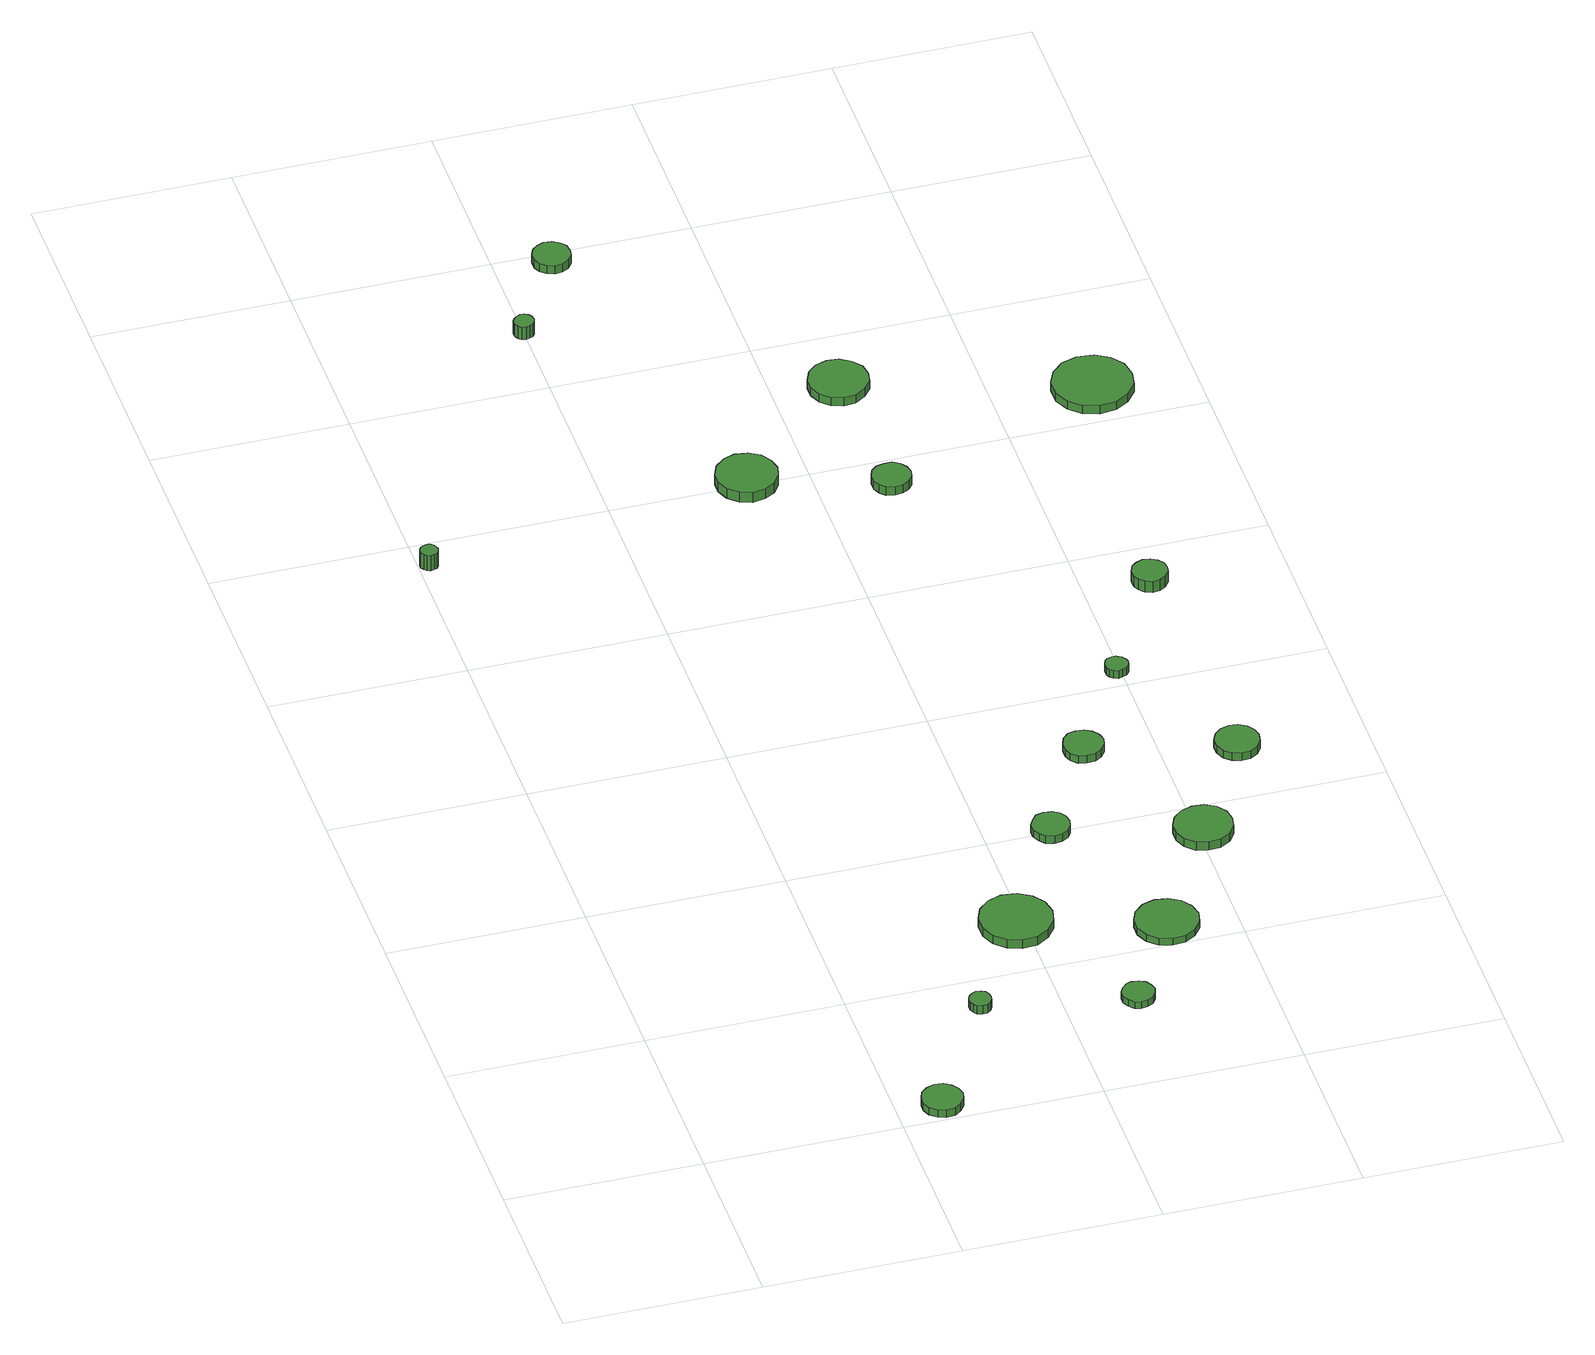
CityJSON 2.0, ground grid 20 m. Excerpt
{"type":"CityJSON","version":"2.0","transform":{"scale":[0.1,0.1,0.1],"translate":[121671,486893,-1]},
"CityObjects":{
"tree1":{"type":"SolitaryVegetationObject","attributes":{"function":"something"},"geometry":[{"type":"MultiSurface","lod":"1","boundaries":[[[0,1,2,3,4,5,6,7,8,9,10,11,12,13,14]],[[15,16,17,18,19,20,21,22,23,24,25,26,27,28,29]],[[0,29,28,1]],[[1,28,27,2]],[[2,27,26,3]],[[3,26,25,4]],[[4,25,24,5]],[[5,24,23,6]],[[6,23,22,7]],[[7,22,21,8]],[[8,21,20,9]],[[9,20,19,10]],[[10,19,18,11]],[[11,18,17,12]],[[12,17,16,13]],[[13,16,15,14]],[[14,15,29,0]]]}]},
"tree2":{"type":"SolitaryVegetationObject","attributes":{"function":"something"},"geometry":[{"type":"MultiSurface","lod":"1","boundaries":[[[30,31,32,33,34,35,36,37,38,39,40,41,42,43,44]],[[45,46,47,48,49,50,51,52,53,54,55,56,57,58,59]],[[30,59,58,31]],[[31,58,57,32]],[[32,57,56,33]],[[33,56,55,34]],[[34,55,54,35]],[[35,54,53,36]],[[36,53,52,37]],[[37,52,51,38]],[[38,51,50,39]],[[39,50,49,40]],[[40,49,48,41]],[[41,48,47,42]],[[42,47,46,43]],[[43,46,45,44]],[[44,45,59,30]]]}]},
"tree3":{"type":"SolitaryVegetationObject","attributes":{"function":"something"},"geometry":[{"type":"MultiSurface","lod":"1","boundaries":[[[60,61,62,63,64,65,66,67,68,69,70,71,72,73,74]],[[75,76,77,78,79,80,81,82,83,84,85,86,87,88,89]],[[60,89,88,61]],[[61,88,87,62]],[[62,87,86,63]],[[63,86,85,64]],[[64,85,84,65]],[[65,84,83,66]],[[66,83,82,67]],[[67,82,81,68]],[[68,81,80,69]],[[69,80,79,70]],[[70,79,78,71]],[[71,78,77,72]],[[72,77,76,73]],[[73,76,75,74]],[[74,75,89,60]]]}]},
"tree4":{"type":"SolitaryVegetationObject","attributes":{"function":"something"},"geometry":[{"type":"MultiSurface","lod":"1","boundaries":[[[90,91,92,93,94,95,96,97,98,99,100,101,102,103,104]],[[105,106,107,108,109,110,111,112,113,114,115,116,117,118,119]],[[90,119,118,91]],[[91,118,117,92]],[[92,117,116,93]],[[93,116,115,94]],[[94,115,114,95]],[[95,114,113,96]],[[96,113,112,97]],[[97,112,111,98]],[[98,111,110,99]],[[99,110,109,100]],[[100,109,108,101]],[[101,108,107,102]],[[102,107,106,103]],[[103,106,105,104]],[[104,105,119,90]]]}]},
"tree5":{"type":"SolitaryVegetationObject","attributes":{"function":"something"},"geometry":[{"type":"MultiSurface","lod":"1","boundaries":[[[120,121,122,123,124,125,126,127,128,129,130,131,132,133,134]],[[135,136,137,138,139,140,141,142,143,144,145,146,147,148,149]],[[120,149,148,121]],[[121,148,147,122]],[[122,147,146,123]],[[123,146,145,124]],[[124,145,144,125]],[[125,144,143,126]],[[126,143,142,127]],[[127,142,141,128]],[[128,141,140,129]],[[129,140,139,130]],[[130,139,138,131]],[[131,138,137,132]],[[132,137,136,133]],[[133,136,135,134]],[[134,135,149,120]]]}]},
"tree6":{"type":"SolitaryVegetationObject","attributes":{"function":"something"},"geometry":[{"type":"MultiSurface","lod":"1","boundaries":[[[150,151,152,153,154,155,156,157,158,159,160,161,162,163,164]],[[165,166,167,168,169,170,171,172,173,174,175,176,177,178,179]],[[150,179,178,151]],[[151,178,177,152]],[[152,177,176,153]],[[153,176,175,154]],[[154,175,174,155]],[[155,174,173,156]],[[156,173,172,157]],[[157,172,171,158]],[[158,171,170,159]],[[159,170,169,160]],[[160,169,168,161]],[[161,168,167,162]],[[162,167,166,163]],[[163,166,165,164]],[[164,165,179,150]]]}]},
"tree7":{"type":"SolitaryVegetationObject","attributes":{"function":"something"},"geometry":[{"type":"MultiSurface","lod":"1","boundaries":[[[180,181,182,183,184,185,186,187,188,189,190,191,192,193,194]],[[195,196,197,198,199,200,201,202,203,204,205,206,207,208,209]],[[180,209,208,181]],[[181,208,207,182]],[[182,207,206,183]],[[183,206,205,184]],[[184,205,204,185]],[[185,204,203,186]],[[186,203,202,187]],[[187,202,201,188]],[[188,201,200,189]],[[189,200,199,190]],[[190,199,198,191]],[[191,198,197,192]],[[192,197,196,193]],[[193,196,195,194]],[[194,195,209,180]]]}]},
"tree8":{"type":"SolitaryVegetationObject","attributes":{"function":"something"},"geometry":[{"type":"MultiSurface","lod":"1","boundaries":[[[210,211,212,213,214,215,216,217,218,219,220,221,222,223,224]],[[225,226,227,228,229,230,231,232,233,234,235,236,237,238,239]],[[210,239,238,211]],[[211,238,237,212]],[[212,237,236,213]],[[213,236,235,214]],[[214,235,234,215]],[[215,234,233,216]],[[216,233,232,217]],[[217,232,231,218]],[[218,231,230,219]],[[219,230,229,220]],[[220,229,228,221]],[[221,228,227,222]],[[222,227,226,223]],[[223,226,225,224]],[[224,225,239,210]]]}]},
"tree9":{"type":"SolitaryVegetationObject","attributes":{"function":"something"},"geometry":[{"type":"MultiSurface","lod":"1","boundaries":[[[240,241,242,243,244,245,246,247,248,249,250,251,252,253,254]],[[255,256,257,258,259,260,261,262,263,264,265,266,267,268,269]],[[240,269,268,241]],[[241,268,267,242]],[[242,267,266,243]],[[243,266,265,244]],[[244,265,264,245]],[[245,264,263,246]],[[246,263,262,247]],[[247,262,261,248]],[[248,261,260,249]],[[249,260,259,250]],[[250,259,258,251]],[[251,258,257,252]],[[252,257,256,253]],[[253,256,255,254]],[[254,255,269,240]]]}]},
"tree10":{"type":"SolitaryVegetationObject","attributes":{"function":"something"},"geometry":[{"type":"MultiSurface","lod":"1","boundaries":[[[270,271,272,273,274,275,276,277,278,279,280,281,282,283,284]],[[285,286,287,288,289,290,291,292,293,294,295,296,297,298,299]],[[270,299,298,271]],[[271,298,297,272]],[[272,297,296,273]],[[273,296,295,274]],[[274,295,294,275]],[[275,294,293,276]],[[276,293,292,277]],[[277,292,291,278]],[[278,291,290,279]],[[279,290,289,280]],[[280,289,288,281]],[[281,288,287,282]],[[282,287,286,283]],[[283,286,285,284]],[[284,285,299,270]]]}]},
"tree11":{"type":"SolitaryVegetationObject","attributes":{"function":"something"},"geometry":[{"type":"MultiSurface","lod":"1","boundaries":[[[300,301,302,303,304,305,306,307,308,309,310,311,312,313,314]],[[315,316,317,318,319,320,321,322,323,324,325,326,327,328,329]],[[300,329,328,301]],[[301,328,327,302]],[[302,327,326,303]],[[303,326,325,304]],[[304,325,324,305]],[[305,324,323,306]],[[306,323,322,307]],[[307,322,321,308]],[[308,321,320,309]],[[309,320,319,310]],[[310,319,318,311]],[[311,318,317,312]],[[312,317,316,313]],[[313,316,315,314]],[[314,315,329,300]]]}]},
"tree12":{"type":"SolitaryVegetationObject","attributes":{"function":"something"},"geometry":[{"type":"MultiSurface","lod":"1","boundaries":[[[330,331,332,333,334,335,336,337,338,339,340,341,342,343,344]],[[345,346,347,348,349,350,351,352,353,354,355,356,357,358,359]],[[330,359,358,331]],[[331,358,357,332]],[[332,357,356,333]],[[333,356,355,334]],[[334,355,354,335]],[[335,354,353,336]],[[336,353,352,337]],[[337,352,351,338]],[[338,351,350,339]],[[339,350,349,340]],[[340,349,348,341]],[[341,348,347,342]],[[342,347,346,343]],[[343,346,345,344]],[[344,345,359,330]]]}]},
"tree13":{"type":"SolitaryVegetationObject","attributes":{"function":"something"},"geometry":[{"type":"MultiSurface","lod":"1","boundaries":[[[360,361,362,363,364,365,366,367,368,369,370,371,372,373,374]],[[375,376,377,378,379,380,381,382,383,384,385,386,387,388,389]],[[360,389,388,361]],[[361,388,387,362]],[[362,387,386,363]],[[363,386,385,364]],[[364,385,384,365]],[[365,384,383,366]],[[366,383,382,367]],[[367,382,381,368]],[[368,381,380,369]],[[369,380,379,370]],[[370,379,378,371]],[[371,378,377,372]],[[372,377,376,373]],[[373,376,375,374]],[[374,375,389,360]]]}]},
"tree14":{"type":"SolitaryVegetationObject","attributes":{"function":"something"},"geometry":[{"type":"MultiSurface","lod":"1","boundaries":[[[390,391,392,393,394,395,396,397,398,399,400,401,402,403,404]],[[405,406,407,408,409,410,411,412,413,414,415,416,417,418,419]],[[390,419,418,391]],[[391,418,417,392]],[[392,417,416,393]],[[393,416,415,394]],[[394,415,414,395]],[[395,414,413,396]],[[396,413,412,397]],[[397,412,411,398]],[[398,411,410,399]],[[399,410,409,400]],[[400,409,408,401]],[[401,408,407,402]],[[402,407,406,403]],[[403,406,405,404]],[[404,405,419,390]]]}]},
"tree15":{"type":"SolitaryVegetationObject","attributes":{"function":"something"},"geometry":[{"type":"MultiSurface","lod":"1","boundaries":[[[420,421,422,423,424,425,426,427,428,429,430,431,432,433,434]],[[435,436,437,438,439,440,441,442,443,444,445,446,447,448,449]],[[420,449,448,421]],[[421,448,447,422]],[[422,447,446,423]],[[423,446,445,424]],[[424,445,444,425]],[[425,444,443,426]],[[426,443,442,427]],[[427,442,441,428]],[[428,441,440,429]],[[429,440,439,430]],[[430,439,438,431]],[[431,438,437,432]],[[432,437,436,433]],[[433,436,435,434]],[[434,435,449,420]]]}]},
"tree16":{"type":"SolitaryVegetationObject","attributes":{"function":"something"},"geometry":[{"type":"MultiSurface","lod":"1","boundaries":[[[450,451,452,453,454,455,456,457,458,459,460,461,462,463,464]],[[465,466,467,468,469,470,471,472,473,474,475,476,477,478,479]],[[450,479,478,451]],[[451,478,477,452]],[[452,477,476,453]],[[453,476,475,454]],[[454,475,474,455]],[[455,474,473,456]],[[456,473,472,457]],[[457,472,471,458]],[[458,471,470,459]],[[459,470,469,460]],[[460,469,468,461]],[[461,468,467,462]],[[462,467,466,463]],[[463,466,465,464]],[[464,465,479,450]]]}]},
"tree17":{"type":"SolitaryVegetationObject","attributes":{"function":"something"}},
"tree18":{"type":"SolitaryVegetationObject","attributes":{"function":"something"},"geometry":[{"type":"MultiSurface","lod":"1","boundaries":[[[480,481,482,483,484,485,486,487,488,489,490,491,492,493,494]],[[495,496,497,498,499,500,501,502,503,504,505,506,507,508,509]],[[480,509,508,481]],[[481,508,507,482]],[[482,507,506,483]],[[483,506,505,484]],[[484,505,504,485]],[[485,504,503,486]],[[486,503,502,487]],[[487,502,501,488]],[[488,501,500,489]],[[489,500,499,490]],[[490,499,498,491]],[[491,498,497,492]],[[492,497,496,493]],[[493,496,495,494]],[[494,495,509,480]]]}]},
"tree19":{"type":"SolitaryVegetationObject","attributes":{"function":"something"},"geometry":[{"type":"MultiSurface","lod":"1","boundaries":[[[510,511,512,513,514,515,516,517,518,519,520,521,522,523,524]],[[525,526,527,528,529,530,531,532,533,534,535,536,537,538,539]],[[510,539,538,511]],[[511,538,537,512]],[[512,537,536,513]],[[513,536,535,514]],[[514,535,534,515]],[[515,534,533,516]],[[516,533,532,517]],[[517,532,531,518]],[[518,531,530,519]],[[519,530,529,520]],[[520,529,528,521]],[[521,528,527,522]],[[522,527,526,523]],[[523,526,525,524]],[[524,525,539,510]]]}]}
},
"vertices":[
[266,23,16],[264,31,16],[259,38,16],[252,43,16],[243,44,16],[235,41,16],[228,35,16],[225,27,16],[225,19,16],[228,11,16],[235,5,16],[243,2,16],[252,3,16],[259,8,16],[264,15,16],[264,15,7],[259,8,7],[252,3,7],[243,2,7],[235,5,7],[228,11,7],[225,19,7],[225,27,7],[228,35,7],[235,41,7],[243,44,7],[252,43,7],[259,38,7],[264,31,7],[266,23,7],
[20,968,24],[19,972,24],[17,975,24],[14,977,24],[10,977,24],[7,976,24],[4,974,24],[2,970,24],[2,966,24],[4,963,24],[7,960,24],[10,959,24],[14,960,24],[17,961,24],[19,964,24],[19,964,6],[17,961,6],[14,960,6],[10,959,6],[7,960,6],[4,963,6],[2,966,6],[2,970,6],[4,974,6],[7,976,6],[10,977,6],[14,977,6],[17,975,6],[19,972,6],[20,968,6],
[334,158,17],[333,163,17],[331,167,17],[327,169,17],[322,170,17],[317,168,17],[314,165,17],[312,161,17],[312,156,17],[314,152,17],[317,148,17],[322,147,17],[327,147,17],[331,150,17],[333,154,17],[333,154,7],[331,150,7],[327,147,7],[322,147,7],[317,148,7],[314,152,7],[312,156,7],[312,161,7],[314,165,7],[317,168,7],[322,170,7],[327,169,7],[331,167,7],[333,163,7],[334,158,7],
[428,270,17],[425,285,17],[416,297,17],[403,305,17],[387,307,17],[373,302,17],[362,292,17],[356,278,17],[356,263,17],[362,249,17],[373,239,17],[387,234,17],[403,235,17],[416,243,17],[425,255,17],[425,255,7],[416,243,7],[403,235,7],[387,234,7],[373,239,7],[362,249,7],[356,263,7],[356,278,7],[362,292,7],[373,302,7],[387,307,7],[403,305,7],[416,297,7],[425,285,7],[428,270,7],
[489,128,15],[487,135,15],[483,141,15],[477,144,15],[470,145,15],[464,143,15],[459,138,15],[456,132,15],[456,125,15],[459,119,15],[464,114,15],[470,112,15],[477,113,15],[483,116,15],[487,122,15],[487,122,7],[483,116,7],[477,113,7],[470,112,7],[464,114,7],[459,119,7],[456,125,7],[456,132,7],[459,138,7],[464,143,7],[470,145,7],[477,144,7],[483,141,7],[487,135,7],[489,128,7],
[484,401,16],[482,409,16],[478,415,16],[471,419,16],[463,420,16],[455,418,16],[450,412,16],[446,405,16],[446,397,16],[450,390,16],[455,384,16],[463,382,16],[471,383,16],[478,387,16],[482,393,16],[482,393,7],[478,387,7],[471,383,7],[463,382,7],[455,384,7],[450,390,7],[446,397,7],[446,405,7],[450,412,7],[455,418,7],[463,420,7],[471,419,7],[478,415,7],[482,409,7],[484,401,7],
[210,1287,22],[209,1292,22],[207,1295,22],[203,1297,22],[199,1298,22],[195,1296,22],[192,1293,22],[190,1290,22],[190,1285,22],[192,1281,22],[195,1278,22],[199,1277,22],[203,1278,22],[207,1280,22],[209,1283,22],[209,1283,7],[207,1280,7],[203,1278,7],[199,1277,7],[195,1278,7],[192,1281,7],[190,1285,7],[190,1290,7],[192,1293,7],[195,1296,7],[199,1298,7],[203,1297,7],[207,1295,7],[209,1292,7],[210,1287,7],
[562,229,15],[559,242,15],[551,253,15],[540,259,15],[527,261,15],[514,257,15],[504,248,15],[499,236,15],[499,223,15],[504,211,15],[514,202,15],[527,198,15],[540,199,15],[551,206,15],[559,216,15],[559,216,7],[551,206,7],[540,199,7],[527,198,7],[514,202,7],[504,211,7],[499,223,7],[499,236,7],[504,248,7],[514,257,7],[527,261,7],[540,259,7],[551,253,7],[559,242,7],[562,229,7],
[370,1005,18],[367,1017,18],[360,1028,18],[349,1034,18],[336,1036,18],[324,1032,18],[314,1023,18],[309,1011,18],[309,999,18],[314,987,18],[324,978,18],[336,974,18],[349,976,18],[360,982,18],[367,992,18],[367,992,6],[360,982,6],[349,976,6],[336,974,6],[324,978,6],[314,987,6],[309,999,6],[309,1011,6],[314,1023,6],[324,1032,6],[336,1036,6],[349,1034,6],[360,1028,6],[367,1017,6],[370,1005,6],
[275,1386,17],[274,1394,17],[269,1400,17],[262,1404,17],[254,1405,17],[247,1402,17],[241,1397,17],[238,1390,17],[238,1382,17],[241,1375,17],[247,1370,17],[254,1367,17],[262,1368,17],[269,1372,17],[274,1378,17],[274,1378,7],[269,1372,7],[262,1368,7],[254,1367,7],[247,1370,7],[241,1375,7],[238,1382,7],[238,1390,7],[241,1397,7],[247,1402,7],[254,1405,7],[262,1404,7],[269,1400,7],[274,1394,7],[275,1386,7],
[551,513,16],[549,521,16],[544,528,16],[537,532,16],[528,533,16],[520,531,16],[514,525,16],[511,517,16],[511,509,16],[514,501,16],[520,495,16],[528,493,16],[537,494,16],[544,498,16],[549,505,16],[549,505,7],[544,498,7],[537,494,7],[528,493,7],[520,495,7],[514,501,7],[511,509,7],[511,517,7],[514,525,7],[520,531,7],[528,533,7],[537,532,7],[544,528,7],[549,521,7],[551,513,7],
[634,359,17],[632,371,17],[625,381,17],[614,387,17],[602,388,17],[590,384,17],[581,376,17],[576,365,17],[576,353,17],[581,342,17],[590,333,17],[602,330,17],[614,331,17],[625,337,17],[632,347,17],[632,347,7],[625,337,7],[614,331,7],[602,330,7],[590,333,7],[581,342,7],[576,353,7],[576,365,7],[581,376,7],[590,384,7],[602,388,7],[614,387,7],[625,381,7],[632,371,7],[634,359,7],
[492,965,16],[490,973,16],[485,980,16],[478,984,16],[470,984,16],[462,982,16],[456,977,16],[453,969,16],[453,961,16],[456,954,16],[462,948,16],[470,946,16],[478,947,16],[485,951,16],[490,957,16],[490,957,6],[485,951,6],[478,947,6],[470,946,6],[462,948,6],[456,954,6],[453,961,6],[453,969,6],[456,977,6],[462,982,6],[470,984,6],[478,984,6],[485,980,6],[490,973,6],[492,965,6],
[608,624,15],[607,628,15],[604,632,15],[599,635,15],[595,635,15],[590,634,15],[587,631,15],[585,626,15],[585,621,15],[587,617,15],[590,614,15],[595,612,15],[599,613,15],[604,615,15],[607,619,15],[607,619,6],[604,615,6],[599,613,6],[595,612,6],[590,614,6],[587,617,6],[585,621,6],[585,626,6],[587,631,6],[590,634,6],[595,635,6],[599,635,6],[604,632,6],[607,628,6],[608,624,6],
[495,1122,17],[493,1134,17],[485,1144,17],[474,1151,17],[462,1152,17],[450,1148,17],[441,1140,17],[436,1128,17],[436,1116,17],[441,1104,17],[450,1096,17],[462,1092,17],[474,1093,17],[485,1100,17],[493,1110,17],[493,1110,7],[485,1100,7],[474,1093,7],[462,1092,7],[450,1096,7],[441,1104,7],[436,1116,7],[436,1128,7],[441,1140,7],[450,1148,7],[462,1152,7],[474,1151,7],[485,1144,7],[493,1134,7],[495,1122,7],
[696,479,15],[694,488,15],[689,495,15],[681,500,15],[672,501,15],[663,498,15],[656,492,15],[652,483,15],[652,474,15],[656,465,15],[663,459,15],[672,456,15],[681,457,15],[689,462,15],[694,469,15],[694,469,6],[689,462,6],[681,457,6],[672,456,6],[663,459,6],[656,465,6],[652,474,6],[652,483,6],[656,492,6],[663,498,6],[672,501,6],[681,500,6],[689,495,6],[694,488,6],[696,479,6],
[684,749,19],[683,756,19],[678,762,19],[672,766,19],[664,767,19],[657,764,19],[652,760,19],[649,753,19],[649,745,19],[652,739,19],[657,734,19],[664,731,19],[672,732,19],[678,736,19],[683,742,19],[683,742,6],[678,736,6],[672,732,6],[664,731,6],[657,734,6],[652,739,6],[649,745,6],[649,753,6],[652,760,6],[657,764,6],[664,767,6],[672,766,6],[678,762,6],[683,756,6],[684,749,6],
[738,1051,16],[735,1068,16],[725,1081,16],[711,1089,16],[694,1091,16],[678,1086,16],[666,1075,16],[659,1060,16],[659,1043,16],[666,1028,16],[678,1017,16],[694,1012,16],[711,1014,16],[725,1022,16],[735,1035,16],[735,1035,6],[725,1022,6],[711,1014,6],[694,1012,6],[678,1017,6],[666,1028,6],[659,1043,6],[659,1060,6],[666,1075,6],[678,1086,6],[694,1091,6],[711,1089,6],[725,1081,6],[735,1068,6],[738,1051,6]
]}
